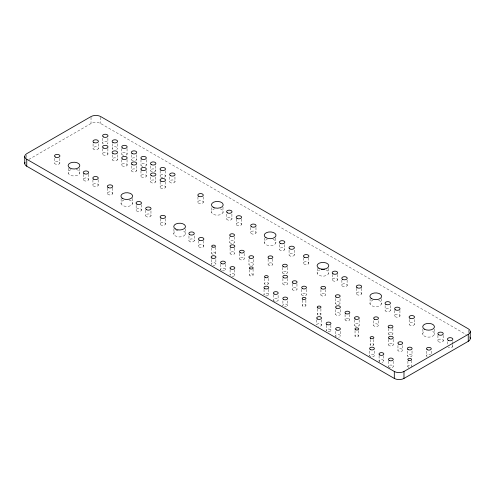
<?xml version="1.0" encoding="UTF-8"?>
<svg xmlns="http://www.w3.org/2000/svg" width="495" height="495" viewBox="0 0 495 495"><rect width="100%" height="100%" fill="white"/><g stroke="black" fill="none" stroke-linecap="round" stroke-linejoin="round"><path stroke-width="0.37" stroke-dasharray="2.48 1.86" d="M28.759 159.483L91.024 123.533A6.831 3.941 0 0 1 100.689 123.533L466.24 334.589M468.251 330.171L468.251 332.962M452.746 341.606L452.746 343.808M452.746 344.39L452.746 346.593M447.511 341.606L447.511 344.508M443.161 335.375L443.161 341.061A2.71 1.565 0 0 1 438.626 341.767A2.71 1.565 0 0 1 439.845 339.149A2.71 1.565 0 0 1 443.161 341.061M437.927 335.375L437.927 341.061M434.239 329.045L434.239 334.62M431.188 351.159L431.188 354.661M426.548 351.159L426.548 356.054M422.897 329.045L422.897 334.62M414.42 319.479L414.42 324.466A2.71 1.565 0 0 1 409.885 325.172A2.71 1.565 0 0 1 411.098 322.554A2.71 1.565 0 0 1 414.42 324.466M412.026 350.98L412.026 355.88A2.401 1.386 0 0 1 408.01 356.505A2.401 1.386 0 0 1 409.087 354.185A2.401 1.386 0 0 1 412.026 355.88M411.512 360.422L411.512 366.69M409.179 319.479L409.179 324.466M407.905 361.115L407.905 366.69A1.869 1.077 0 0 0 410.188 367.451M407.385 350.98L407.385 355.88M402.596 345.541L402.596 350.435A2.401 1.386 0 0 1 398.58 351.06A2.401 1.386 0 0 1 399.657 348.74A2.401 1.386 0 0 1 402.596 350.435M399.929 310.415L399.929 316.107A2.71 1.565 0 0 1 395.4 316.806A2.71 1.565 0 0 1 396.613 314.189A2.71 1.565 0 0 1 399.929 316.107M397.955 345.541L397.955 350.435M394.694 310.415L394.694 316.107M393.166 339.397L393.166 344.99A2.401 1.386 0 0 1 389.15 345.615A2.401 1.386 0 0 1 390.221 343.295A2.401 1.386 0 0 1 393.166 344.99M393.166 361.177L393.166 366.77A2.401 1.386 0 0 1 389.15 367.395A2.401 1.386 0 0 1 390.221 365.075A2.401 1.386 0 0 1 393.166 366.77M392.863 328.334L392.863 333.927A2.401 1.386 0 0 1 388.847 334.552A2.401 1.386 0 0 1 389.924 332.232A2.401 1.386 0 0 1 392.863 333.927M390.351 305.582L390.351 310.575A2.71 1.565 0 0 1 385.815 311.275A2.71 1.565 0 0 1 387.034 308.657A2.71 1.565 0 0 1 390.351 310.575M388.525 339.397L388.525 344.99M388.525 361.177L388.525 366.77M388.222 328.334L388.222 333.927M385.116 305.582L385.116 310.575M383.736 355.732L383.736 361.325M381.422 298.553L381.422 304.128M379.096 355.732L379.096 361.325M378.378 320.667L378.378 325.568A2.401 1.386 0 0 1 374.362 326.186A2.401 1.386 0 0 1 375.439 323.866A2.401 1.386 0 0 1 378.378 325.568M374.3 350.98L374.3 355.88A2.401 1.386 0 0 1 370.285 356.505A2.401 1.386 0 0 1 371.361 354.185A2.401 1.386 0 0 1 374.3 355.88M373.737 320.667L373.737 325.568M373.787 339.477L373.787 344.91A1.869 1.077 0 0 1 370.662 345.399A1.869 1.077 0 0 1 371.498 343.592A1.869 1.077 0 0 1 373.787 344.91M370.087 298.553L370.087 304.128M370.18 339.477L370.18 344.91M369.666 350.98L369.666 355.88M361.604 288.288L361.604 293.981A2.71 1.565 0 0 1 357.074 294.68A2.71 1.565 0 0 1 358.287 292.062A2.71 1.565 0 0 1 361.604 293.981M359.153 319.758L359.153 325.357A2.401 1.386 0 0 1 355.138 325.976A2.401 1.386 0 0 1 356.214 323.662A2.401 1.386 0 0 1 359.153 325.357M358.64 330.592L358.64 336.167A1.869 1.077 0 0 1 355.515 336.65A1.869 1.077 0 0 1 356.351 334.849A1.869 1.077 0 0 1 358.64 336.167M356.369 288.288L356.369 293.981M355.033 330.592L355.033 336.167M354.513 319.758L354.513 325.357M349.724 314.319L349.724 319.912A2.401 1.386 0 0 1 345.708 320.531A2.401 1.386 0 0 1 346.785 318.217A2.401 1.386 0 0 1 349.724 319.912M347.119 280.04L347.119 285.615A2.71 1.565 0 0 1 342.589 286.314A2.71 1.565 0 0 1 343.802 283.697A2.71 1.565 0 0 1 347.119 285.615M345.083 314.319L345.083 319.912M341.884 280.04L341.884 285.615M340.294 309.567L340.294 314.467A2.401 1.386 0 0 1 336.278 315.086A2.401 1.386 0 0 1 337.355 312.772A2.401 1.386 0 0 1 340.294 314.467M340.294 331.347L340.294 336.247M340.053 298.541L340.053 303.441A2.401 1.386 0 0 1 336.037 304.06A2.401 1.386 0 0 1 337.114 301.74A2.401 1.386 0 0 1 340.053 303.441M337.541 274.397L337.541 280.083A2.71 1.565 0 0 1 333.005 280.783A2.71 1.565 0 0 1 334.218 278.165A2.71 1.565 0 0 1 337.541 280.083M335.653 309.567L335.653 314.467M335.653 331.347L335.653 336.247M335.412 298.541L335.412 303.441M332.306 274.397L332.306 280.083M330.864 325.203L330.864 330.802M328.612 268.401L328.612 273.642M326.224 325.203L326.224 330.802A2.401 1.386 0 0 1 328.334 329.064A2.401 1.386 0 0 1 330.932 330.561A2.401 1.386 0 0 1 327.919 331.78M325.568 289.482L325.568 295.076A2.401 1.386 0 0 1 321.552 295.694A2.401 1.386 0 0 1 322.622 293.38A2.401 1.386 0 0 1 325.568 295.076M321.428 319.758L321.428 325.357A2.401 1.386 0 0 1 318.489 326.335M320.927 289.482L320.927 295.076M320.915 308.812L320.915 314.387A1.869 1.077 0 0 1 317.79 314.87A1.869 1.077 0 0 1 318.632 313.069A1.869 1.077 0 0 1 320.915 314.387M317.307 308.812L317.307 314.387M317.276 268.401L317.276 273.642M316.794 319.758L316.794 324.658M308.793 257.802L308.793 263.488A2.71 1.565 0 0 1 304.258 264.188A2.71 1.565 0 0 1 305.477 261.57A2.71 1.565 0 0 1 308.793 263.488M306.405 289.303L306.405 294.902A2.401 1.386 0 0 1 302.383 295.521A2.401 1.386 0 0 1 303.46 293.201A2.401 1.386 0 0 1 306.405 294.902M305.885 300.137L305.885 305.712A1.869 1.077 0 0 1 302.761 306.195A1.869 1.077 0 0 1 303.602 304.388A1.869 1.077 0 0 1 305.885 305.712M303.559 257.802L303.559 263.488M302.278 300.137L302.278 305.712M301.764 289.303L301.764 294.902M296.969 283.858L296.969 289.457A2.401 1.386 0 0 1 292.953 290.076A2.401 1.386 0 0 1 294.03 287.756A2.401 1.386 0 0 1 296.969 289.457M294.308 250.136L294.308 255.123A2.71 1.565 0 0 1 289.773 255.828A2.71 1.565 0 0 1 290.992 253.211A2.71 1.565 0 0 1 294.308 255.123M292.335 283.858L292.335 289.457M289.074 250.136L289.074 255.123M287.539 278.413L287.539 284.012A2.401 1.386 0 0 1 283.524 284.631A2.401 1.386 0 0 1 284.6 282.317A2.401 1.386 0 0 1 287.539 284.012M287.539 300.892L287.539 305.792M287.242 267.349L287.242 272.949A2.401 1.386 0 0 1 283.22 273.568A2.401 1.386 0 0 1 284.297 271.248A2.401 1.386 0 0 1 287.242 272.949M284.73 244.604L284.73 249.591A2.71 1.565 0 0 1 280.195 250.297A2.71 1.565 0 0 1 281.408 247.679A2.71 1.565 0 0 1 284.73 249.591M282.905 278.413L282.905 284.012M282.905 300.892L282.905 305.792A2.401 1.386 0 0 1 285.015 304.054A2.401 1.386 0 0 1 287.614 305.551A2.401 1.386 0 0 1 284.6 306.77M282.602 267.349L282.602 272.949M279.496 244.604L279.496 249.591M278.11 295.447L278.11 300.347M275.802 237.909L275.802 243.15M273.475 294.748L273.475 300.347M272.751 258.99L272.751 264.584A2.401 1.386 0 0 1 268.736 265.209A2.401 1.386 0 0 1 269.812 262.888A2.401 1.386 0 0 1 272.751 264.584M268.68 289.303L268.68 294.902M268.117 258.99L268.117 264.584M268.166 278.357L268.166 283.932A1.869 1.077 0 0 1 265.042 284.415A1.869 1.077 0 0 1 265.877 282.614A1.869 1.077 0 0 1 268.166 283.932M264.559 278.357L264.559 283.932M264.466 237.909L264.466 243.15M264.045 289.303L264.045 294.902A2.401 1.386 0 0 1 266.57 293.164A2.401 1.386 0 0 1 268.538 295.125A2.401 1.386 0 0 1 264.664 295.521M255.983 227.422L255.983 232.996A2.71 1.565 0 0 1 251.448 233.702A2.71 1.565 0 0 1 252.667 231.078A2.71 1.565 0 0 1 255.983 232.996M253.588 259.51L253.588 264.41A2.401 1.386 0 0 1 249.573 265.029A2.401 1.386 0 0 1 250.649 262.715A2.401 1.386 0 0 1 253.588 264.41M253.075 268.946L253.075 275.22A1.869 1.077 0 0 1 249.95 275.703A1.869 1.077 0 0 1 250.792 273.902A1.869 1.077 0 0 1 253.075 275.22M250.748 227.422L250.748 232.996M249.468 269.645L249.468 275.22M248.954 259.51L248.954 264.41M244.159 253.372L244.159 258.965A2.401 1.386 0 0 1 240.143 259.59A2.401 1.386 0 0 1 241.22 257.27A2.401 1.386 0 0 1 244.159 258.965M241.498 218.945L241.498 224.637A2.71 1.565 0 0 1 236.963 225.336A2.71 1.565 0 0 1 238.182 222.719A2.71 1.565 0 0 1 241.498 224.637M239.524 253.372L239.524 258.965M236.263 218.945L236.263 224.637M234.729 247.927L234.729 253.52A2.401 1.386 0 0 1 230.713 254.145A2.401 1.386 0 0 1 231.79 251.825A2.401 1.386 0 0 1 234.729 253.52M234.729 269.707L234.729 275.3M234.426 236.864L234.426 242.457A2.401 1.386 0 0 1 230.41 243.076A2.401 1.386 0 0 1 231.487 240.762A2.401 1.386 0 0 1 234.426 242.457M231.914 214.112L231.914 219.106A2.71 1.565 0 0 1 227.384 219.805A2.71 1.565 0 0 1 228.597 217.187A2.71 1.565 0 0 1 231.914 219.106M230.095 247.927L230.095 253.52M230.095 269.707L230.095 275.3A2.401 1.386 0 0 1 232.204 273.562A2.401 1.386 0 0 1 234.803 275.059A2.401 1.386 0 0 1 231.79 276.278M229.791 236.864L229.791 242.457M226.679 214.112L226.679 219.106M225.299 264.262L225.299 269.855M222.991 207.083L222.991 212.658M220.659 264.262L220.659 269.855M215.87 259.51L215.87 264.41M215.356 247.172L215.356 253.44A1.869 1.077 0 0 1 212.231 253.923A1.869 1.077 0 0 1 213.067 252.122A1.869 1.077 0 0 1 215.356 253.44M211.749 247.865L211.749 253.44M211.656 207.782L211.656 212.658M211.229 259.51L211.229 264.41A2.401 1.386 0 0 1 213.339 262.672A2.401 1.386 0 0 1 215.944 264.175A2.401 1.386 0 0 1 212.93 265.388M203.773 240.725L203.773 246.411A2.71 1.565 0 0 1 199.244 247.116A2.71 1.565 0 0 1 200.456 244.499A2.71 1.565 0 0 1 203.773 246.411M203.173 196.818L203.173 202.504A2.71 1.565 0 0 1 198.637 203.21A2.71 1.565 0 0 1 199.85 200.593A2.71 1.565 0 0 1 203.173 202.504M198.538 240.725L198.538 246.411M197.938 196.818L197.938 202.504M194.195 235.892L194.195 240.879A2.71 1.565 0 0 1 189.659 241.585A2.71 1.565 0 0 1 190.878 238.967A2.71 1.565 0 0 1 194.195 240.879M188.96 235.892L188.96 240.879M185.266 228.863L185.266 234.438M174.958 176.925L174.958 181.912A2.71 1.565 0 0 1 170.429 182.618A2.71 1.565 0 0 1 171.641 180.001A2.71 1.565 0 0 1 174.958 181.912M173.931 228.863L173.931 234.438M169.723 176.925L169.723 181.912M165.379 170.695L165.379 176.381A2.71 1.565 0 0 1 160.844 177.086A2.71 1.565 0 0 1 162.057 174.469A2.71 1.565 0 0 1 165.379 176.381M165.379 181.758L165.379 187.444A2.71 1.565 0 0 1 160.844 188.149A2.71 1.565 0 0 1 162.057 185.532A2.71 1.565 0 0 1 165.379 187.444M165.448 218.71L165.448 224.285A2.71 1.565 0 0 1 160.918 224.99A2.71 1.565 0 0 1 162.131 222.373A2.71 1.565 0 0 1 165.448 224.285M160.145 170.695L160.145 176.381M160.145 181.758L160.145 187.444M160.213 218.71L160.213 224.285M155.795 165.862L155.795 170.849A2.71 1.565 0 0 1 151.26 171.555A2.71 1.565 0 0 1 152.479 168.937A2.71 1.565 0 0 1 155.795 170.849M155.795 176.925L155.795 181.912A2.71 1.565 0 0 1 151.26 182.618A2.71 1.565 0 0 1 152.479 180.001A2.71 1.565 0 0 1 155.795 181.912M150.963 210.932L150.963 215.925A2.71 1.565 0 0 1 146.433 216.624A2.71 1.565 0 0 1 147.646 214.007A2.71 1.565 0 0 1 150.963 215.925M150.56 165.862L150.56 170.849M150.56 176.925L150.56 181.912M146.217 159.631L146.217 165.318M146.217 170.695L146.217 176.381A2.71 1.565 0 0 1 141.681 177.086A2.71 1.565 0 0 1 142.894 174.469A2.71 1.565 0 0 1 146.217 176.381M145.728 210.233L145.728 215.925M141.384 204.701L141.384 210.394A2.71 1.565 0 0 1 136.849 211.093A2.71 1.565 0 0 1 138.062 208.475A2.71 1.565 0 0 1 141.384 210.394M140.982 159.631L140.982 165.318M140.982 170.695L140.982 176.381M136.632 154.799L136.632 159.786M136.632 165.862L136.632 170.849A2.71 1.565 0 0 1 132.097 171.555A2.71 1.565 0 0 1 133.316 168.937A2.71 1.565 0 0 1 136.632 170.849M136.15 205.4L136.15 210.394M132.456 198.371L132.456 203.946M131.398 154.799L131.398 159.786M131.398 165.862L131.398 170.849M127.054 148.568L127.054 154.254M127.054 159.631L127.054 165.318A2.71 1.565 0 0 1 122.519 166.023A2.71 1.565 0 0 1 123.731 163.406A2.71 1.565 0 0 1 127.054 165.318M121.82 148.568L121.82 154.254M121.82 159.631L121.82 165.318M121.12 198.371L121.12 203.946M117.47 143.736L117.47 148.723M117.47 154.799L117.47 159.786A2.71 1.565 0 0 1 112.934 160.491A2.71 1.565 0 0 1 114.153 157.874A2.71 1.565 0 0 1 117.47 159.786M112.637 188.106L112.637 193.792A2.71 1.565 0 0 1 108.102 194.498A2.71 1.565 0 0 1 109.321 191.881A2.71 1.565 0 0 1 112.637 193.792M112.235 143.736L112.235 148.723M112.235 154.799L112.235 159.786M107.891 138.204L107.891 143.191M107.891 148.568L107.891 154.254A2.71 1.565 0 0 1 103.356 154.96A2.71 1.565 0 0 1 104.569 152.342A2.71 1.565 0 0 1 107.891 154.254M107.403 188.106L107.403 193.792M102.657 138.204L102.657 143.191M102.657 148.568L102.657 154.254M100.689 117.266L100.689 123.533M98.307 143.736L98.307 148.723A2.71 1.565 0 0 1 93.772 149.428A2.71 1.565 0 0 1 94.991 146.811A2.71 1.565 0 0 1 98.307 148.723M98.152 179.747L98.152 185.433A2.71 1.565 0 0 1 93.617 186.132A2.71 1.565 0 0 1 94.836 183.515A2.71 1.565 0 0 1 98.152 185.433M93.072 143.736L93.072 148.723M92.918 179.747L92.918 185.433M91.024 117.266L91.024 123.533M88.574 174.215L88.574 179.902A2.71 1.565 0 0 1 84.039 180.601A2.71 1.565 0 0 1 85.251 177.983A2.71 1.565 0 0 1 88.574 179.902M83.333 174.215L83.333 179.902M79.645 168.22L79.645 173.46M68.31 168.22L68.31 173.46M59.827 158.313L59.827 163.307A2.71 1.565 0 0 1 55.291 164.006A2.71 1.565 0 0 1 56.51 161.389A2.71 1.565 0 0 1 59.827 163.307M54.592 158.313L54.592 163.307M26.749 155.071L26.749 157.856M379.714 361.95A2.401 1.386 0 0 1 380.036 359.834A2.401 1.386 0 0 1 383.588 360.385A2.401 1.386 0 0 1 382.035 362.309M407.905 366.69A1.869 1.077 0 0 1 409.223 365.372A1.869 1.077 0 0 1 411.512 366.133M221.284 270.474A2.401 1.386 0 0 1 221.964 268.24A2.401 1.386 0 0 1 225.374 269.373A2.401 1.386 0 0 1 222.36 270.833M275.171 301.325A2.401 1.386 0 0 1 273.828 299.19A2.401 1.386 0 0 1 277.757 299.19A2.401 1.386 0 0 1 276.414 301.325M427.173 356.678A2.401 1.386 0 0 1 427.173 354.717A2.401 1.386 0 0 1 430.57 354.717M452.746 345.788A2.71 1.565 0 0 1 451.483 347.546A2.71 1.565 0 0 1 448.21 347.298M220.256 208.847A5.866 3.391 0 0 1 221.469 214.18A5.866 3.391 0 0 1 212.237 213.475A5.866 3.391 0 0 1 215.801 208.513M273.067 239.339A5.866 3.391 0 0 1 274.626 244.45A5.866 3.391 0 0 1 265.636 244.45A5.866 3.391 0 0 1 267.201 239.339M183.75 231.165A5.866 3.391 0 0 1 182.964 236.338A5.866 3.391 0 0 1 174.283 234.995A5.866 3.391 0 0 1 178.082 230.286M378.687 300.323A5.866 3.391 0 0 1 380.253 305.434A5.866 3.391 0 0 1 371.262 305.434A5.866 3.391 0 0 1 372.822 300.323M325.877 269.831A5.866 3.391 0 0 1 327.443 274.942A5.866 3.391 0 0 1 318.452 274.942A5.866 3.391 0 0 1 320.011 269.831M316.794 324.64A2.401 1.386 0 0 1 319.733 323.662A2.401 1.386 0 0 1 321.428 325.357M129.022 199.937A5.866 3.391 0 0 1 131.286 205.246A5.866 3.391 0 0 1 121.844 204.893A5.866 3.391 0 0 1 125.272 199.801M76.211 169.451A5.866 3.391 0 0 1 78.476 174.754A5.866 3.391 0 0 1 69.028 174.401A5.866 3.391 0 0 1 72.456 169.309M336.278 336.866A2.401 1.386 0 0 1 336.594 334.75A2.401 1.386 0 0 1 340.152 335.301A2.401 1.386 0 0 1 338.592 337.225M432.717 331.347A5.866 3.391 0 0 1 432.717 336.142A5.866 3.391 0 0 1 424.419 336.142A5.866 3.391 0 0 1 424.419 331.347M469.099 336.346A6.831 3.941 0 0 1 469.334 336.563M123.731 155.362A2.71 1.565 0 0 1 122.216 152.955A2.71 1.565 0 0 1 126.652 152.955A2.71 1.565 0 0 1 125.136 155.362M112.934 149.428A2.71 1.565 0 0 1 112.934 147.213A2.71 1.565 0 0 1 116.77 147.213A2.71 1.565 0 0 1 116.77 149.428M103.356 143.897A2.71 1.565 0 0 1 103.356 141.681A2.71 1.565 0 0 1 107.186 141.681A2.71 1.565 0 0 1 107.186 143.897M133.316 160.894A2.71 1.565 0 0 1 131.794 158.487A2.71 1.565 0 0 1 136.236 158.487A2.71 1.565 0 0 1 134.72 160.894M142.894 166.425A2.71 1.565 0 0 1 141.378 164.018A2.71 1.565 0 0 1 145.815 164.018A2.71 1.565 0 0 1 144.299 166.425"/><path stroke-width="0.74" d="M26.749 159.254L394.311 371.467A6.831 3.941 0 0 0 403.976 371.467L468.251 334.354A6.831 3.941 0 0 0 468.251 328.779L100.689 116.566A6.831 3.941 0 0 0 91.024 116.566L26.749 153.673A6.831 3.941 0 0 0 26.749 159.254L26.749 166.221L394.311 378.434A6.831 3.941 0 0 0 403.976 378.434L468.251 341.327A6.831 3.941 0 0 0 470.015 337.516M470.25 331.563L470.25 338.537M468.251 334.354L468.251 341.327M403.976 371.467L403.976 378.434M394.311 371.467L394.311 378.434M24.75 156.463L24.75 163.437M321.428 269.49A5.866 3.391 0 0 1 324.466 269.49M26.749 166.221A6.831 3.941 0 0 1 24.985 162.416M408.01 349.532A2.401 1.386 0 0 0 412.026 348.913A2.401 1.386 0 0 0 409.087 347.218A2.401 1.386 0 0 0 408.01 349.532M398.58 344.087A2.401 1.386 0 0 0 402.596 343.468A2.401 1.386 0 0 0 399.657 341.773A2.401 1.386 0 0 0 398.58 344.087M389.15 338.642A2.401 1.386 0 0 0 393.166 338.023A2.401 1.386 0 0 0 390.221 336.328A2.401 1.386 0 0 0 389.15 338.642M379.714 354.977A2.401 1.386 0 0 0 383.736 354.358A2.401 1.386 0 0 0 380.791 352.657A2.401 1.386 0 0 0 379.714 354.977M389.15 360.422A2.401 1.386 0 0 0 393.166 359.803A2.401 1.386 0 0 0 390.221 358.102A2.401 1.386 0 0 0 389.15 360.422M370.285 349.532A2.401 1.386 0 0 0 374.3 348.913A2.401 1.386 0 0 0 371.361 347.218A2.401 1.386 0 0 0 370.285 349.532M199.244 240.143A2.71 1.565 0 0 0 203.773 239.444A2.71 1.565 0 0 0 200.456 237.526A2.71 1.565 0 0 0 199.244 240.143M198.637 196.237A2.71 1.565 0 0 0 203.173 195.537A2.71 1.565 0 0 0 199.85 193.619A2.71 1.565 0 0 0 198.637 196.237M230.41 236.109A2.401 1.386 0 0 0 234.426 235.49A2.401 1.386 0 0 0 231.487 233.788A2.401 1.386 0 0 0 230.41 236.109M268.736 258.235A2.401 1.386 0 0 0 272.751 257.617A2.401 1.386 0 0 0 269.812 255.915A2.401 1.386 0 0 0 268.736 258.235M370.662 338.425A1.869 1.077 0 0 0 373.787 337.943A1.869 1.077 0 0 0 371.498 336.625A1.869 1.077 0 0 0 370.662 338.425M408.387 360.205A1.869 1.077 0 0 0 411.512 359.723A1.869 1.077 0 0 0 409.223 358.405A1.869 1.077 0 0 0 408.387 360.205M289.773 248.855A2.71 1.565 0 0 0 294.308 248.156A2.71 1.565 0 0 0 290.992 246.238A2.71 1.565 0 0 0 289.773 248.855M221.284 263.507A2.401 1.386 0 0 0 225.299 262.888A2.401 1.386 0 0 0 222.36 261.187A2.401 1.386 0 0 0 221.284 263.507M230.713 268.952A2.401 1.386 0 0 0 234.729 268.333A2.401 1.386 0 0 0 231.79 266.632A2.401 1.386 0 0 0 230.713 268.952M304.258 257.221A2.71 1.565 0 0 0 308.793 256.521A2.71 1.565 0 0 0 305.477 254.603A2.71 1.565 0 0 0 304.258 257.221M274.094 293.999A2.401 1.386 0 0 0 278.11 293.374A2.401 1.386 0 0 0 275.171 291.679A2.401 1.386 0 0 0 274.094 293.999M336.037 297.093A2.401 1.386 0 0 0 340.053 296.468A2.401 1.386 0 0 0 337.114 294.772A2.401 1.386 0 0 0 336.037 297.093M265.042 277.447A1.869 1.077 0 0 0 268.166 276.965A1.869 1.077 0 0 0 265.877 275.641A1.869 1.077 0 0 0 265.042 277.447M264.664 288.554A2.401 1.386 0 0 0 268.68 287.929A2.401 1.386 0 0 0 265.741 286.234A2.401 1.386 0 0 0 264.664 288.554M355.138 319.009A2.401 1.386 0 0 0 359.153 318.39A2.401 1.386 0 0 0 356.214 316.689A2.401 1.386 0 0 0 355.138 319.009M283.524 299.444A2.401 1.386 0 0 0 287.539 298.819A2.401 1.386 0 0 0 284.6 297.124A2.401 1.386 0 0 0 283.524 299.444M345.708 313.564A2.401 1.386 0 0 0 349.724 312.945A2.401 1.386 0 0 0 346.785 311.244A2.401 1.386 0 0 0 345.708 313.564M292.953 283.109A2.401 1.386 0 0 0 296.969 282.484A2.401 1.386 0 0 0 294.03 280.789A2.401 1.386 0 0 0 292.953 283.109M55.291 157.039A2.71 1.565 0 0 0 59.827 156.333A2.71 1.565 0 0 0 56.51 154.421A2.71 1.565 0 0 0 55.291 157.039M388.847 327.579A2.401 1.386 0 0 0 392.863 326.96A2.401 1.386 0 0 0 389.924 325.264A2.401 1.386 0 0 0 388.847 327.579M427.173 349.705A2.401 1.386 0 0 0 431.188 349.086A2.401 1.386 0 0 0 428.249 347.391A2.401 1.386 0 0 0 427.173 349.705M374.362 319.219A2.401 1.386 0 0 0 378.378 318.594A2.401 1.386 0 0 0 375.439 316.899A2.401 1.386 0 0 0 374.362 319.219M283.22 266.601A2.401 1.386 0 0 0 287.242 265.976A2.401 1.386 0 0 0 284.297 264.281A2.401 1.386 0 0 0 283.22 266.601M211.854 258.062A2.401 1.386 0 0 0 215.87 257.443A2.401 1.386 0 0 0 212.93 255.742A2.401 1.386 0 0 0 211.854 258.062M230.713 247.172A2.401 1.386 0 0 0 234.729 246.553A2.401 1.386 0 0 0 231.79 244.852A2.401 1.386 0 0 0 230.713 247.172M240.143 252.617A2.401 1.386 0 0 0 244.159 251.998A2.401 1.386 0 0 0 241.22 250.297A2.401 1.386 0 0 0 240.143 252.617M249.573 258.062A2.401 1.386 0 0 0 253.588 257.443A2.401 1.386 0 0 0 250.649 255.742A2.401 1.386 0 0 0 249.573 258.062M395.4 309.839A2.71 1.565 0 0 0 399.929 309.134A2.71 1.565 0 0 0 396.613 307.222A2.71 1.565 0 0 0 395.4 309.839M357.074 287.713A2.71 1.565 0 0 0 361.604 287.007A2.71 1.565 0 0 0 358.287 285.095A2.71 1.565 0 0 0 357.074 287.713M385.815 304.307A2.71 1.565 0 0 0 390.351 303.602A2.71 1.565 0 0 0 387.034 301.69A2.71 1.565 0 0 0 385.815 304.307M302.383 288.554A2.401 1.386 0 0 0 306.405 287.929A2.401 1.386 0 0 0 303.46 286.234A2.401 1.386 0 0 0 302.383 288.554M249.95 268.736A1.869 1.077 0 0 0 253.075 268.253A1.869 1.077 0 0 0 250.792 266.929A1.869 1.077 0 0 0 249.95 268.736M283.524 277.664A2.401 1.386 0 0 0 287.539 277.045A2.401 1.386 0 0 0 284.6 275.344A2.401 1.386 0 0 0 283.524 277.664M409.885 318.198A2.71 1.565 0 0 0 414.42 317.499A2.71 1.565 0 0 0 411.098 315.581A2.71 1.565 0 0 0 409.885 318.198M438.626 334.793A2.71 1.565 0 0 0 443.161 334.094A2.71 1.565 0 0 0 439.845 332.176A2.71 1.565 0 0 0 438.626 334.793M448.21 340.325A2.71 1.565 0 0 0 452.746 339.626A2.71 1.565 0 0 0 449.423 337.708A2.71 1.565 0 0 0 448.21 340.325M213.172 207.207A5.866 3.391 0 0 0 222.991 205.691A5.866 3.391 0 0 0 215.801 201.539A5.866 3.391 0 0 0 213.172 207.207M317.79 307.902A1.869 1.077 0 0 0 320.915 307.42A1.869 1.077 0 0 0 318.632 306.096A1.869 1.077 0 0 0 317.79 307.902M424.419 329.169A5.866 3.391 0 0 0 434.239 327.653A5.866 3.391 0 0 0 427.049 323.501A5.866 3.391 0 0 0 424.419 329.169M355.515 329.682A1.869 1.077 0 0 0 358.64 329.2A1.869 1.077 0 0 0 356.351 327.876A1.869 1.077 0 0 0 355.515 329.682M265.982 237.699A5.866 3.391 0 0 0 275.802 236.183A5.866 3.391 0 0 0 268.612 232.031A5.866 3.391 0 0 0 265.982 237.699M175.453 228.987A5.866 3.391 0 0 0 185.266 227.471A5.866 3.391 0 0 0 178.082 223.319A5.866 3.391 0 0 0 175.453 228.987M371.609 298.683A5.866 3.391 0 0 0 381.422 297.161A5.866 3.391 0 0 0 374.239 293.009A5.866 3.391 0 0 0 371.609 298.683M318.792 268.191A5.866 3.391 0 0 0 328.612 266.669A5.866 3.391 0 0 0 321.428 262.523A5.866 3.391 0 0 0 318.792 268.191M317.413 319.009A2.401 1.386 0 0 0 321.428 318.39A2.401 1.386 0 0 0 318.489 316.689A2.401 1.386 0 0 0 317.413 319.009M122.636 198.495A5.866 3.391 0 0 0 132.456 196.979A5.866 3.391 0 0 0 125.272 192.827A5.866 3.391 0 0 0 122.636 198.495M69.826 168.009A5.866 3.391 0 0 0 79.645 166.487A5.866 3.391 0 0 0 72.456 162.341A5.866 3.391 0 0 0 69.826 168.009M336.278 329.899A2.401 1.386 0 0 0 340.294 329.274A2.401 1.386 0 0 0 337.355 327.579A2.401 1.386 0 0 0 336.278 329.899M336.278 308.119A2.401 1.386 0 0 0 340.294 307.5A2.401 1.386 0 0 0 337.355 305.799A2.401 1.386 0 0 0 336.278 308.119M326.842 324.454A2.401 1.386 0 0 0 330.864 323.829A2.401 1.386 0 0 0 327.919 322.134A2.401 1.386 0 0 0 326.842 324.454M103.356 147.986A2.71 1.565 0 0 0 107.891 147.287A2.71 1.565 0 0 0 104.569 145.369A2.71 1.565 0 0 0 103.356 147.986M122.519 147.986A2.71 1.565 0 0 0 127.054 147.287A2.71 1.565 0 0 0 123.731 145.369A2.71 1.565 0 0 0 122.519 147.986M141.681 159.05A2.71 1.565 0 0 0 146.217 158.351A2.71 1.565 0 0 0 142.894 156.432A2.71 1.565 0 0 0 141.681 159.05M112.934 142.455A2.71 1.565 0 0 0 117.47 141.756A2.71 1.565 0 0 0 114.153 139.838A2.71 1.565 0 0 0 112.934 142.455M93.772 142.455A2.71 1.565 0 0 0 98.307 141.756A2.71 1.565 0 0 0 94.991 139.838A2.71 1.565 0 0 0 93.772 142.455M103.356 136.923A2.71 1.565 0 0 0 107.891 136.224A2.71 1.565 0 0 0 104.569 134.306A2.71 1.565 0 0 0 103.356 136.923M112.934 153.518A2.71 1.565 0 0 0 117.47 152.819A2.71 1.565 0 0 0 114.153 150.901A2.71 1.565 0 0 0 112.934 153.518M236.963 218.369A2.71 1.565 0 0 0 241.498 217.664A2.71 1.565 0 0 0 238.182 215.746A2.71 1.565 0 0 0 236.963 218.369M227.384 212.838A2.71 1.565 0 0 0 231.914 212.132A2.71 1.565 0 0 0 228.597 210.214A2.71 1.565 0 0 0 227.384 212.838M189.659 234.611A2.71 1.565 0 0 0 194.195 233.912A2.71 1.565 0 0 0 190.878 231.994A2.71 1.565 0 0 0 189.659 234.611M160.918 218.017A2.71 1.565 0 0 0 165.448 217.317A2.71 1.565 0 0 0 162.131 215.399A2.71 1.565 0 0 0 160.918 218.017M333.005 273.815A2.71 1.565 0 0 0 337.541 273.116A2.71 1.565 0 0 0 334.218 271.198A2.71 1.565 0 0 0 333.005 273.815M146.433 209.657A2.71 1.565 0 0 0 150.963 208.952A2.71 1.565 0 0 0 147.646 207.04A2.71 1.565 0 0 0 146.433 209.657M170.429 175.645A2.71 1.565 0 0 0 174.958 174.945A2.71 1.565 0 0 0 171.641 173.027A2.71 1.565 0 0 0 170.429 175.645M151.26 175.645A2.71 1.565 0 0 0 155.795 174.945A2.71 1.565 0 0 0 152.479 173.027A2.71 1.565 0 0 0 151.26 175.645M160.844 170.113A2.71 1.565 0 0 0 165.379 169.414A2.71 1.565 0 0 0 162.057 167.496A2.71 1.565 0 0 0 160.844 170.113M141.681 170.113A2.71 1.565 0 0 0 146.217 169.414A2.71 1.565 0 0 0 142.894 167.496A2.71 1.565 0 0 0 141.681 170.113M151.26 164.581A2.71 1.565 0 0 0 155.795 163.882A2.71 1.565 0 0 0 152.479 161.964A2.71 1.565 0 0 0 151.26 164.581M132.097 164.581A2.71 1.565 0 0 0 136.632 163.882A2.71 1.565 0 0 0 133.316 161.964A2.71 1.565 0 0 0 132.097 164.581M212.231 246.956A1.869 1.077 0 0 0 215.356 246.473A1.869 1.077 0 0 0 213.067 245.155A1.869 1.077 0 0 0 212.231 246.956M342.589 279.347A2.71 1.565 0 0 0 347.119 278.648A2.71 1.565 0 0 0 343.802 276.73A2.71 1.565 0 0 0 342.589 279.347M136.849 204.126A2.71 1.565 0 0 0 141.384 203.42A2.71 1.565 0 0 0 138.062 201.508A2.71 1.565 0 0 0 136.849 204.126M108.102 187.525A2.71 1.565 0 0 0 112.637 186.825A2.71 1.565 0 0 0 109.321 184.907A2.71 1.565 0 0 0 108.102 187.525M93.617 179.165A2.71 1.565 0 0 0 98.152 178.466A2.71 1.565 0 0 0 94.836 176.548A2.71 1.565 0 0 0 93.617 179.165M84.039 173.634A2.71 1.565 0 0 0 88.574 172.928A2.71 1.565 0 0 0 85.251 171.016A2.71 1.565 0 0 0 84.039 173.634M321.552 288.727A2.401 1.386 0 0 0 325.568 288.109A2.401 1.386 0 0 0 322.622 286.407A2.401 1.386 0 0 0 321.552 288.727M251.448 226.729A2.71 1.565 0 0 0 255.983 226.029A2.71 1.565 0 0 0 252.667 224.111A2.71 1.565 0 0 0 251.448 226.729M132.097 153.518A2.71 1.565 0 0 0 136.632 152.819A2.71 1.565 0 0 0 133.316 150.901A2.71 1.565 0 0 0 132.097 153.518M122.519 159.05A2.71 1.565 0 0 0 127.054 158.351A2.71 1.565 0 0 0 123.731 156.432A2.71 1.565 0 0 0 122.519 159.05M160.844 181.176A2.71 1.565 0 0 0 165.379 180.477A2.71 1.565 0 0 0 162.057 178.559A2.71 1.565 0 0 0 160.844 181.176M280.195 243.323A2.71 1.565 0 0 0 284.73 242.624A2.71 1.565 0 0 0 281.408 240.706A2.71 1.565 0 0 0 280.195 243.323M302.761 299.228A1.869 1.077 0 0 0 305.885 298.739A1.869 1.077 0 0 0 303.602 297.421A1.869 1.077 0 0 0 302.761 299.228"/></g></svg>
